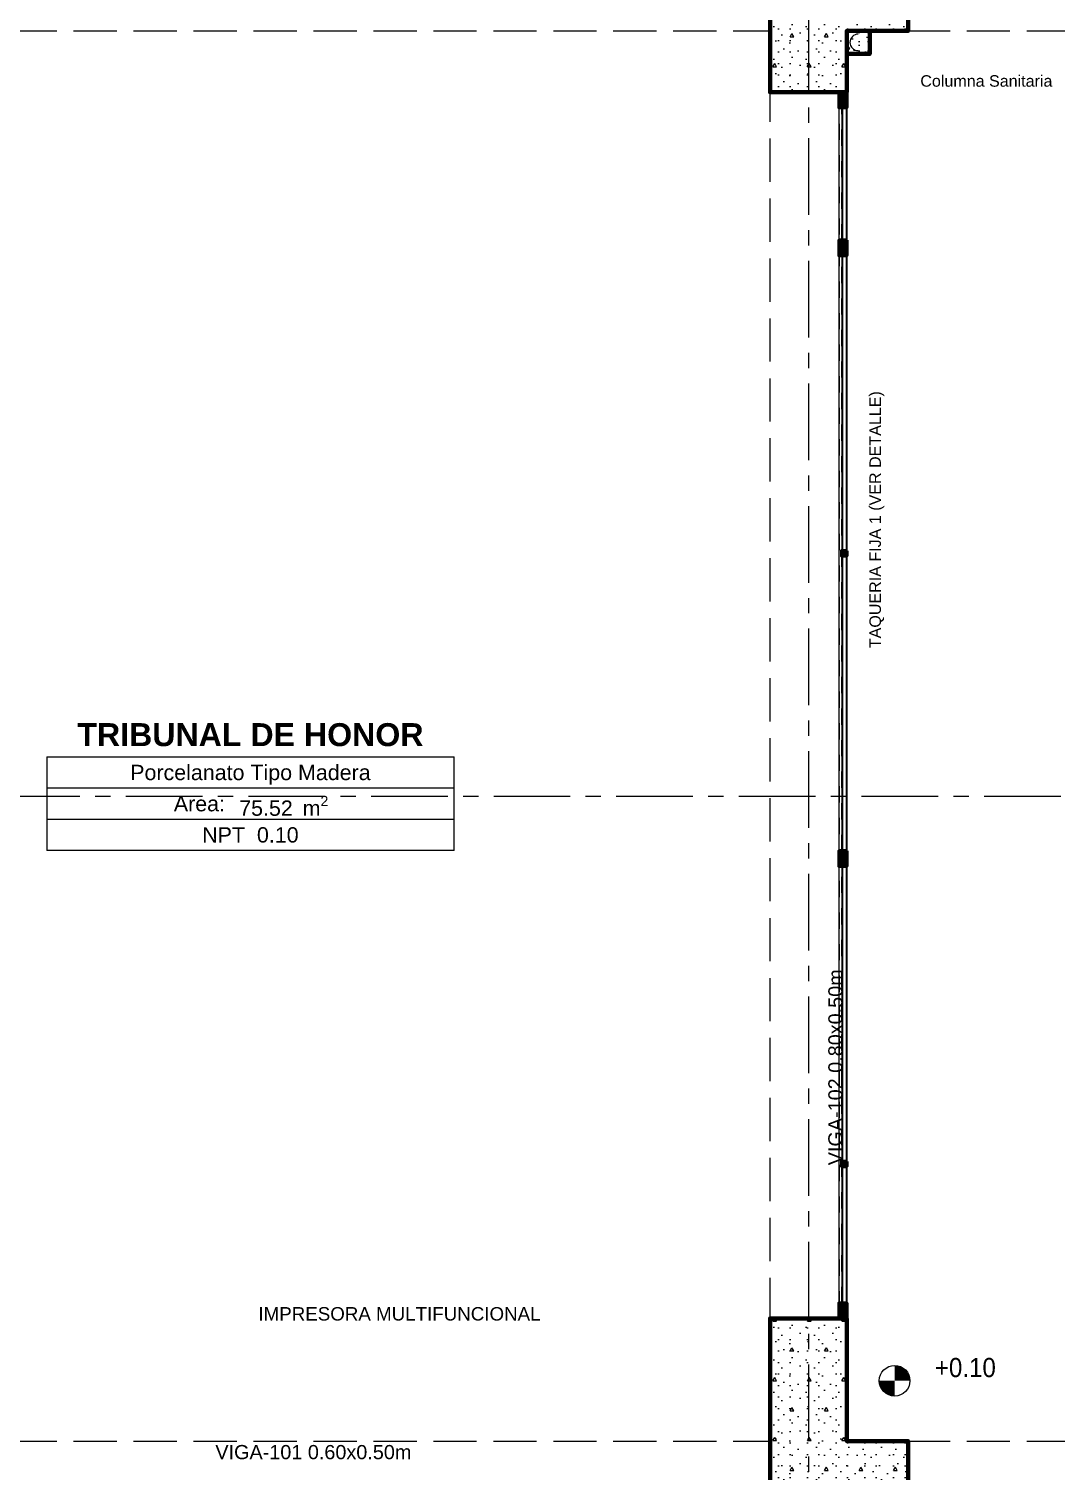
# Model space of a CAD drawing. Header units: inches. Extents: x 2704.1 to 2801.6, y 2415.6 to 2497.
# Drawn here: x 2724.09 to 2730.79, y 2455.39 to 2464.8 of the extents above; entities that cross this region are included whole.
import ezdxf

# ---------------------------------------------------------------- set-up
doc = ezdxf.new("R2010")
doc.units = ezdxf.units.IN
doc.set_wipeout_variables(frame=1)
for name, pattern in [('Hidden Line', [0.391222, 0.282222, -0.109]), ('Oculto', [0.15875, 0.105833, -0.052917]), ('Punto & Raya', [0.65, 0.5, -0.075, 0, -0.075]), ('Wipeout_Contour', [1, 0, -1])]:
    doc.linetypes.add(name, pattern=pattern)
for name, color, linetype in [('02 _ ARQ _ ALB _ Ejes Generales', 7, 'Continuous'), ('02 _ ARQ _ ZON _ Espacio.3D', 7, 'Continuous'), ('08 _ STR _ EXT _ 06 Columnas', 7, 'Continuous'), ('08 _ STR _ EXT _ 09 Vigas', 7, 'Continuous'), ('Acabado - Muros', 7, 'Continuous'), ('Estructura - Carga', 7, 'Continuous'), ('Marcador - Secciones', 251, 'Continuous'), ('MEP - HVAC', 7, 'Continuous'), ('Notas - Etiquetas', 251, 'Continuous')]:
    doc.layers.add(name, color=color, linetype=linetype)
doc.styles.add('Estilo_Generado_1', font='swisseb.ttf')
doc.styles.add('Estilo_Generado_4', font='swisse.ttf')
doc.styles.add('Estilo_Generado_7', font='swisse.ttf')
pattern_1 = [(0, (2712.85563, 2425.38577), (0, 0.3897114), [0.024375, -0.200625]), (0, (2712.96813, 2425.58063), (0, 0.3897114), [0.024375, -0.200625]), (60, (2712.85563, 2425.38577), (-0.3375, 0.1948557), [0.024375, -0.200625]), (60, (2713.08063, 2425.38577), (-0.3375, 0.1948557), [0.024375, -0.200625]), (120, (2712.88, 2425.38577), (0.3375, 0.1948557), [0.024375, -0.200625]), (120, (2713.105, 2425.38577), (0.3375, 0.1948557), [0.024375, -0.200625]), (0, (2712.85563, 2425.42327), (0, 0.075), [0, -0.075, 0, -0.1125]), (45, (2712.89313, 2425.42327), (-0.05303301, 0.05303301), [0, -0.05625, 0, -0.09375])]

msp = doc.modelspace()

# ---------------------------------------------------------------- hatches: boundary and pattern name
at = {"linetype": 'Continuous', "lineweight": 13, "true_color": 0x636466}
for points in [[(2729.7378, 2455.9792), (2729.8378, 2455.9792), (2729.8301, 2456.0174), (2729.8085, 2456.0499), (2729.776, 2456.0715), (2729.7378, 2456.0792)], [(2729.7378, 2455.9792), (2729.6378, 2455.9792), (2729.6454, 2455.9409), (2729.667, 2455.9085), (2729.6995, 2455.8868), (2729.7378, 2455.8792)]]:
    msp.add_hatch(color=251, dxfattribs=at).paths.add_polyline_path(points)
at = {"layer": '08 _ STR _ EXT _ 06 Columnas', "linetype": 'Continuous', "lineweight": 9}
h = msp.add_hatch(dxfattribs=at)
h.set_pattern_fill('HORMIGÓN_EN_MASA_0002', style=0, pattern_type=2)
h.set_pattern_definition(pattern_1)
h.paths.add_polyline_path([(2729.8255, 2465.2858), (2729.4255, 2465.2858), (2729.4255, 2465.5858), (2728.9255, 2465.5858), (2728.9255, 2464.3858), (2729.4255, 2464.3858), (2729.4255, 2464.7858), (2729.8255, 2464.7858)])
h = msp.add_hatch(dxfattribs=at)
h.set_pattern_fill('HORMIGÓN_EN_MASA_0002', style=0, pattern_type=2)
h.set_pattern_definition(pattern_1)
h.paths.add_polyline_path([(2729.8256, 2455.0858), (2729.8256, 2455.5857), (2729.4256, 2455.5858), (2729.4256, 2456.3859), (2728.9256, 2456.386), (2728.9256, 2455.0858)])
at = {"layer": 'Estructura - Carga', "linetype": 'Continuous', "lineweight": 13}
h = msp.add_hatch(dxfattribs=at)
h.set_pattern_fill('HORMIGÓN_ARMADO_0002', color=251, style=0, pattern_type=2)
h.set_pattern_definition([(0, (2712.85563, 2425.38577), (0, 0.3117692), [0.03, -0.15]), (0, (2712.94563, 2425.54166), (0, 0.3117692), [0.03, -0.15]), (60, (2712.85563, 2425.38577), (-0.27, 0.1558846), [0.03, -0.15]), (60, (2713.03563, 2425.38577), (-0.27, 0.1558846), [0.03, -0.15]), (120, (2712.88563, 2425.38577), (0.27, 0.1558846), [0.03, -0.15]), (120, (2713.06563, 2425.38577), (0.27, 0.1558846), [0.03, -0.15]), (0, (2712.85563, 2425.41577), (0, 0.06), [0, -0.06, 0, -0.09]), (45, (2712.88563, 2425.41577), (-0.04242641, 0.04242641), [0, -0.045, 0, -0.075])])
h.paths.add_polyline_path([(2729.4256, 2464.6358), (2729.5756, 2464.6358), (2729.5756, 2464.7858), (2729.4256, 2464.7858)])

# ---------------------------------------------------------------- linework, layer by layer
at = {"color": 251, "linetype": 'Continuous', "lineweight": 13, "true_color": 0x636466}
msp.add_circle((2729.7378, 2455.9792), 0.1, dxfattribs=at)
at = {"layer": '02 _ ARQ _ ALB _ Ejes Generales', "color": 251, "linetype": 'Punto & Raya', "lineweight": 13}
msp.add_line((2729.1756, 2471.2858), (2729.1756, 2427.4358), dxfattribs=at)
at = {"layer": '02 _ ARQ _ ZON _ Espacio.3D', "color": 252, "linetype": 'Continuous', "lineweight": 13}
for p, q in [((2724.2073, 2460.0494), (2724.2073, 2459.4387)), ((2724.2073, 2460.0494), (2726.8637, 2460.0494)), ((2726.8637, 2459.4387), (2726.8637, 2460.0494)), ((2726.8637, 2459.8458), (2724.2073, 2459.8458)), ((2724.2073, 2459.6422), (2726.8637, 2459.6422)), ((2726.8637, 2459.4387), (2724.2073, 2459.4387))]:
    msp.add_line(p, q, dxfattribs=at)
at = {"layer": '02 _ ARQ _ ZON _ Espacio.3D', "color": 254, "linetype": 'Continuous', "lineweight": 0, "flags": 128}
for points in [[(2721.1056, 2456.3389), (2722.4256, 2456.3389), (2722.4256, 2455.5858), (2722.9256, 2455.5858), (2722.9256, 2455.1358), (2728.9256, 2455.1358), (2728.9256, 2456.386), (2729.3756, 2456.386), (2729.3755, 2464.3858), (2728.9255, 2464.3858), (2728.9256, 2465.2858), (2722.8256, 2465.2858), (2722.8256, 2464.7858), (2722.4256, 2464.7858), (2722.4256, 2464.3858), (2721.9256, 2464.3858), (2721.9256, 2459.2058), (2721.1056, 2459.2058)], [(2729.4256, 2464.7858), (2729.4256, 2464.3858), (2729.4256, 2456.3859), (2729.4256, 2455.5857), (2729.8256, 2455.5857), (2729.8256, 2455.1358), (2735.9256, 2455.1358), (2735.9256, 2456.186), (2736.0506, 2456.186), (2736.0506, 2464.3858), (2735.9256, 2464.3858), (2735.9256, 2464.7858), (2735.5256, 2464.7858), (2735.5256, 2465.0358), (2729.8256, 2465.0358), (2729.8256, 2464.7858)]]:
    msp.add_lwpolyline(points, close=True, dxfattribs=at)
at = {"layer": '08 _ STR _ EXT _ 06 Columnas', "color": 7, "linetype": 'Continuous', "lineweight": 80, "flags": 128}
for points in [[(2729.8255, 2465.2858), (2729.4255, 2465.2858), (2729.4255, 2465.5858), (2728.9255, 2465.5858), (2728.9255, 2464.3858), (2729.4255, 2464.3858), (2729.4255, 2464.7858), (2729.8255, 2464.7858)], [(2729.8256, 2455.0858), (2728.9256, 2455.0858), (2728.9256, 2456.386), (2729.4256, 2456.3859), (2729.4256, 2455.5858), (2729.8256, 2455.5857)]]:
    msp.add_lwpolyline(points, close=True, dxfattribs=at)
at = {"layer": '08 _ STR _ EXT _ 09 Vigas', "color": 251, "linetype": 'Hidden Line', "lineweight": 13}
for p, q in [((2722.4256, 2464.7858), (2728.9256, 2464.7858)), ((2728.9256, 2455.5858), (2728.9256, 2464.7858)), ((2729.4256, 2464.7858), (2735.9256, 2464.7858)), ((2722.4256, 2455.5858), (2728.9256, 2455.5858)), ((2729.4256, 2455.5858), (2735.9256, 2455.5858))]:
    msp.add_line(p, q, dxfattribs=at)
at = {"layer": 'Acabado - Muros', "color": 251, "linetype": 'Oculto', "lineweight": 13, "flags": 128}
for points in [[(2729.3756, 2464.3858), (2729.4256, 2464.3858)], [(2729.4256, 2456.3859), (2729.4256, 2464.3858)], [(2729.3926, 2464.2858), (2729.3756, 2464.2858)], [(2729.3926, 2463.4194), (2729.3926, 2464.2858)], [(2729.3756, 2463.4194), (2729.3926, 2463.4194)], [(2729.3926, 2463.3194), (2729.3756, 2463.3194)], [(2729.3926, 2459.4359), (2729.3926, 2463.3194)], [(2729.3756, 2459.4359), (2729.3926, 2459.4359)], [(2729.3926, 2459.3359), (2729.3756, 2459.3359)], [(2729.3926, 2456.4859), (2729.3926, 2459.3359)], [(2729.3926, 2456.4859), (2729.3756, 2456.4859)], [(2729.3756, 2456.3859), (2729.4256, 2456.3859)]]:
    msp.add_lwpolyline(points, dxfattribs=at)
at = {"layer": 'Estructura - Carga', "color": 7, "linetype": 'Continuous', "lineweight": 80, "flags": 128}
msp.add_lwpolyline([(2729.4256, 2464.6358), (2729.5756, 2464.6358), (2729.5756, 2464.7858), (2729.4256, 2464.7858)], close=True, dxfattribs=at)
at = {"layer": 'MEP - HVAC', "color": 7, "linetype": 'Continuous', "lineweight": 13, "flags": 128}
msp.add_lwpolyline([(2729.5006, 2464.7648, 1), (2729.5006, 2464.6568)], format="xyb", dxfattribs=at)

# ---------------------------------------------------------------- texts
at = {"color": 251, "lineweight": 13, "true_color": 0x636466, "insert": (2730.0003, 2456.0009), "char_height": 0.125, "attachment_point": 7, "style": 'Estilo_Generado_4'}
msp.add_mtext('\\A1;{\\W0.900000x;\\pql;\\fSwis721 Ex BT|b0|i0|c0|p34;+0.10}', dxfattribs=at)
at = {"layer": '02 _ ARQ _ ZON _ Espacio.3D', "color": 252, "lineweight": 25, "attachment_point": 2}
for s, insert, char_height, style in [('\\A1;{\\pqc;\\pt0;\\fSwis721 Ex BT|b1|i0|c0|p34;TRIBUNAL DE HONOR}', (2725.5355, 2460.2693), 0.15, 'Estilo_Generado_1'), ('\\A1;{\\pqc;\\pt0;\\fSwis721 Ex BT|b0|i0|c238|p34;Porcelanato Tipo Madera}', (2725.5355, 2459.9976), 0.1, 'Estilo_Generado_7'), ('\\A1;{\\pqc;\\pt0;\\fSwis721 Ex BT|b0|i0|c238|p34;Area: }', (2725.2027, 2459.794), 0.1, 'Estilo_Generado_7'), ('\\A1;{\\pqc;\\pt0,0.3;\\fSwis721 Ex BT|b0|i0|c238|p34;75.52\\fSwis721 Ex BT|b0|i0|c238|p34;\\A1{\\H.66x;\\S^  ;}\\fSwis721 Ex BT|b0|i0|c238|p34; m\\fSwis721 Ex BT|b0|i0|c238|p34;\\A1{\\H.66x;\\S2^  ;}}', (2725.7531, 2459.794), 0.1, 'Estilo_Generado_7'), ('\\A1;{\\pqc;\\pt0;\\fSwis721 Ex BT|b0|i0|c238|p34;NPT  0.10}', (2725.5355, 2459.5905), 0.1, 'Estilo_Generado_7')]:
    msp.add_mtext(s, dxfattribs=dict(at, insert=insert, char_height=char_height, style=style))
at = {"layer": 'Notas - Etiquetas', "color": 8, "linetype": 'Continuous', "lineweight": 35, "attachment_point": 4, "style": 'Estilo_Generado_4'}
for s, insert, char_height in [('\\A1;{\\pql;\\fSwis721 Ex BT|b0|i0|c0|p34;Columna Sanitaria}', (2729.9053, 2464.4586), 0.075), ('\\A1;{\\pql;\\fSwis721 Ex BT|b0|i0|c0|p34;IMPRESORA MULTIFUNCIONAL}', (2725.5876, 2456.415), 0.0875)]:
    msp.add_mtext(s, dxfattribs=dict(at, insert=insert, char_height=char_height))
at = {"layer": 'Notas - Etiquetas', "color": 8, "linetype": 'Continuous', "lineweight": 13, "insert": (2729.6221, 2460.7584), "char_height": 0.075, "attachment_point": 4, "rotation": 90, "style": 'Estilo_Generado_4'}
msp.add_mtext('\\A1;{\\pql;\\fSwis721 Ex BT|b0|i0|c0|p34;TAQUERIA FIJA 1 (VER DETALLE)\\fSwis721 Ex BT|b0|i0|c0|p34; }', dxfattribs=at)
at = {"layer": 'Notas - Etiquetas', "color": 8, "linetype": 'Continuous', "lineweight": 13, "insert": (2725.3068, 2455.4659), "char_height": 0.0925, "attachment_point": 7, "style": 'Estilo_Generado_4'}
msp.add_mtext('\\A1;{\\pql;\\fSwis721 Ex BT|b0|i0|c0|p34;VIGA-101\\fSwis721 Ex BT|b0|i0|c0|p34; \\fSwis721 Ex BT|b0|i0|c0|p34;0.60\\fSwis721 Ex BT|b0|i0|c0|p34;x\\fSwis721 Ex BT|b0|i0|c0|p34;0.50\\fSwis721 Ex BT|b0|i0|c0|p34;m}', dxfattribs=at)

# ---------------------------------------------------------------- next in the draw order: wipeouts: each hides what was drawn before it
at = {"color": 254, "linetype": 'Wipeout_Contour', "lineweight": 0, "ltscale": 167.495504}
msp.add_wipeout([(2729.4006, 2464.2858), (2729.3926, 2464.2858), (2729.3926, 2463.4194), (2729.4006, 2463.4194)], dxfattribs=at).dxf.layer = 'Acabado - Muros'
at = {"color": 254, "linetype": 'Wipeout_Contour', "lineweight": 0, "ltscale": 162.012094}
msp.add_wipeout([(2729.4006, 2463.3194), (2729.3926, 2463.3194), (2729.3926, 2461.3939), (2729.4006, 2461.3939)], dxfattribs=at).dxf.layer = 'Acabado - Muros'
at = {"color": 254, "linetype": 'Wipeout_Contour', "lineweight": 0, "ltscale": 147.611423}
msp.add_wipeout([(2729.4006, 2459.3359), (2729.3926, 2459.3359), (2729.3926, 2457.4104), (2729.4006, 2457.4104)], dxfattribs=at).dxf.layer = 'Acabado - Muros'

# ---------------------------------------------------------------- next in the draw order: wipeouts: each hides what was drawn before it
at = {"color": 254, "linetype": 'Wipeout_Contour', "lineweight": 0, "ltscale": 167.537426}
msp.add_wipeout([(2729.4256, 2464.2858), (2729.4206, 2464.2858), (2729.4206, 2463.4194), (2729.4256, 2463.4194)], dxfattribs=at).dxf.layer = 'Acabado - Muros'
at = {"color": 254, "linetype": 'Wipeout_Contour', "lineweight": 0, "ltscale": 162.05544}
msp.add_wipeout([(2729.4256, 2463.3194), (2729.4206, 2463.3194), (2729.4206, 2461.3939), (2729.4256, 2461.3939)], dxfattribs=at).dxf.layer = 'Acabado - Muros'
at = {"color": 254, "linetype": 'Wipeout_Contour', "lineweight": 0, "ltscale": 147.659003}
msp.add_wipeout([(2729.4256, 2459.3359), (2729.4206, 2459.3359), (2729.4206, 2457.4104), (2729.4256, 2457.4104)], dxfattribs=at).dxf.layer = 'Acabado - Muros'

# ---------------------------------------------------------------- next in the draw order: linework, layer by layer
at = {"layer": 'Acabado - Muros', "color": 251, "linetype": 'Continuous', "lineweight": 13, "flags": 128}
for points in [[(2729.3926, 2464.2858), (2729.3926, 2463.4194)], [(2729.4256, 2464.2858), (2729.4256, 2463.4194)]]:
    msp.add_lwpolyline(points, dxfattribs=at)

# ---------------------------------------------------------------- next in the draw order: wipeouts: each hides what was drawn before it
at = {"color": 254, "linetype": 'Wipeout_Contour', "lineweight": 0, "ltscale": 154.895304}
msp.add_wipeout([(2729.4006, 2461.3609), (2729.3926, 2461.3609), (2729.3926, 2459.4359), (2729.4006, 2459.4359)], dxfattribs=at).dxf.layer = 'Acabado - Muros'
at = {"color": 254, "linetype": 'Wipeout_Contour', "lineweight": 0, "ltscale": 142.483944}
msp.add_wipeout([(2729.4006, 2457.3774), (2729.3926, 2457.3774), (2729.3926, 2456.4859), (2729.4006, 2456.4859)], dxfattribs=at).dxf.layer = 'Acabado - Muros'

# ---------------------------------------------------------------- next in the draw order: wipeouts: each hides what was drawn before it
at = {"color": 254, "linetype": 'Wipeout_Contour', "lineweight": 0, "ltscale": 167.51753}
msp.add_wipeout([(2729.4206, 2463.4194), (2729.4206, 2464.2858), (2729.4006, 2464.2858), (2729.4006, 2463.4194)], dxfattribs=at).dxf.layer = 'Acabado - Muros'
at = {"color": 254, "linetype": 'Wipeout_Contour', "lineweight": 0, "ltscale": 154.940645}
msp.add_wipeout([(2729.4256, 2461.3609), (2729.4206, 2461.3609), (2729.4206, 2459.4359), (2729.4256, 2459.4359)], dxfattribs=at).dxf.layer = 'Acabado - Muros'
at = {"color": 254, "linetype": 'Wipeout_Contour', "lineweight": 0, "ltscale": 142.533228}
msp.add_wipeout([(2729.4256, 2457.3774), (2729.4206, 2457.3774), (2729.4206, 2456.4859), (2729.4256, 2456.4859)], dxfattribs=at).dxf.layer = 'Acabado - Muros'

# ---------------------------------------------------------------- next in the draw order: hatches: boundary and pattern name
at = {"layer": 'Acabado - Muros', "linetype": 'Continuous', "lineweight": 0}
msp.add_hatch(color=254, dxfattribs=at).paths.add_polyline_path([(2729.4256, 2464.3858), (2729.3756, 2464.3858), (2729.3756, 2464.2858), (2729.4256, 2464.2858)])

# ---------------------------------------------------------------- next in the draw order: linework, layer by layer
at = {"layer": 'Acabado - Muros', "color": 7, "linetype": 'Continuous', "lineweight": 60, "flags": 128}
msp.add_lwpolyline([(2729.4256, 2464.3858), (2729.4256, 2464.2858), (2729.3756, 2464.2858), (2729.3756, 2464.3858)], close=True, dxfattribs=at)
at = {"layer": 'Acabado - Muros', "color": 7, "linetype": 'Continuous', "lineweight": 13, "flags": 128}
msp.add_lwpolyline([(2729.4206, 2463.4194), (2729.4006, 2463.4194), (2729.4006, 2464.2858), (2729.4206, 2464.2858)], close=True, dxfattribs=at)
at = {"layer": 'Acabado - Muros', "color": 251, "linetype": 'Continuous', "lineweight": 13, "flags": 128}
for points in [[(2729.3926, 2463.3194), (2729.3926, 2461.3939)], [(2729.4256, 2463.3194), (2729.4256, 2461.3939)], [(2729.3926, 2461.3609), (2729.3926, 2459.4359)], [(2729.4256, 2461.3609), (2729.4256, 2459.4359)], [(2729.3926, 2459.3359), (2729.3926, 2457.4104)], [(2729.4256, 2459.3359), (2729.4256, 2457.4104)], [(2729.3926, 2457.3774), (2729.3926, 2456.4859)], [(2729.4256, 2457.3774), (2729.4256, 2456.4859)]]:
    msp.add_lwpolyline(points, dxfattribs=at)

# ---------------------------------------------------------------- next in the draw order: wipeouts: each hides what was drawn before it
at = {"color": 254, "linetype": 'Wipeout_Contour', "lineweight": 0, "ltscale": 162.034865}
msp.add_wipeout([(2729.4206, 2461.3939), (2729.4206, 2463.3194), (2729.4006, 2463.3194), (2729.4006, 2461.3939)], dxfattribs=at).dxf.layer = 'Acabado - Muros'
at = {"color": 254, "linetype": 'Wipeout_Contour', "lineweight": 0, "ltscale": 142.50982}
msp.add_wipeout([(2729.4206, 2456.4859), (2729.4206, 2457.3774), (2729.4006, 2457.3774), (2729.4006, 2456.4859)], dxfattribs=at).dxf.layer = 'Acabado - Muros'

# ---------------------------------------------------------------- next in the draw order: hatches: boundary and pattern name
at = {"layer": 'Acabado - Muros', "linetype": 'Continuous', "lineweight": 0}
for points in [[(2729.4256, 2463.4194), (2729.3756, 2463.4194), (2729.3756, 2463.3194), (2729.4256, 2463.3194)], [(2729.4256, 2456.3859), (2729.4256, 2456.4859), (2729.3756, 2456.4859), (2729.3756, 2456.3859)]]:
    msp.add_hatch(color=254, dxfattribs=at).paths.add_polyline_path(points)

# ---------------------------------------------------------------- next in the draw order: linework, layer by layer
at = {"layer": 'Acabado - Muros', "color": 7, "linetype": 'Continuous', "lineweight": 60, "flags": 128}
for points in [[(2729.4256, 2463.4194), (2729.4256, 2463.3194), (2729.3756, 2463.3194), (2729.3756, 2463.4194)], [(2729.4256, 2456.3859), (2729.4256, 2456.4859), (2729.3756, 2456.4859), (2729.3756, 2456.3859)]]:
    msp.add_lwpolyline(points, close=True, dxfattribs=at)
at = {"layer": 'Acabado - Muros', "color": 7, "linetype": 'Continuous', "lineweight": 13, "flags": 128}
for points in [[(2729.4206, 2461.3939), (2729.4006, 2461.3939), (2729.4006, 2463.3194), (2729.4206, 2463.3194)], [(2729.4206, 2456.4859), (2729.4006, 2456.4859), (2729.4006, 2457.3774), (2729.4206, 2457.3774)]]:
    msp.add_lwpolyline(points, close=True, dxfattribs=at)

# ---------------------------------------------------------------- next in the draw order: wipeouts: each hides what was drawn before it
at = {"color": 254, "linetype": 'Wipeout_Contour', "lineweight": 0, "ltscale": 154.919118}
msp.add_wipeout([(2729.4206, 2459.4359), (2729.4206, 2461.3609), (2729.4006, 2461.3609), (2729.4006, 2459.4359)], dxfattribs=at).dxf.layer = 'Acabado - Muros'
at = {"color": 254, "linetype": 'Wipeout_Contour', "lineweight": 0, "ltscale": 147.636408}
msp.add_wipeout([(2729.4206, 2457.4104), (2729.4206, 2459.3359), (2729.4006, 2459.3359), (2729.4006, 2457.4104)], dxfattribs=at).dxf.layer = 'Acabado - Muros'

# ---------------------------------------------------------------- next in the draw order: hatches: boundary and pattern name
at = {"layer": 'Acabado - Muros', "linetype": 'Continuous', "lineweight": 0}
for points in [[(2729.4256, 2461.3939), (2729.3926, 2461.3939), (2729.3926, 2461.3609), (2729.4256, 2461.3609)], [(2729.4256, 2459.4359), (2729.3756, 2459.4359), (2729.3756, 2459.3359), (2729.4256, 2459.3359)], [(2729.4256, 2457.4104), (2729.3926, 2457.4104), (2729.3926, 2457.3774), (2729.4256, 2457.3774)]]:
    msp.add_hatch(color=254, dxfattribs=at).paths.add_polyline_path(points)

# ---------------------------------------------------------------- next in the draw order: linework, layer by layer
at = {"layer": '08 _ STR _ EXT _ 09 Vigas', "color": 251, "linetype": 'Hidden Line', "lineweight": 13}
msp.add_line((2729.4256, 2455.5858), (2729.4256, 2464.7858), dxfattribs=at)
at = {"layer": 'Acabado - Muros', "color": 251, "linetype": 'Oculto', "lineweight": 13}
msp.add_line((2729.3756, 2464.3858), (2729.3756, 2456.3859), dxfattribs=at)
at = {"layer": 'Acabado - Muros', "color": 7, "linetype": 'Continuous', "lineweight": 60, "flags": 128}
for points in [[(2729.4256, 2461.3939), (2729.4256, 2461.3609), (2729.3926, 2461.3609), (2729.3926, 2461.3939)], [(2729.4256, 2459.4359), (2729.4256, 2459.3359), (2729.3756, 2459.3359), (2729.3756, 2459.4359)], [(2729.4256, 2457.4104), (2729.4256, 2457.3774), (2729.3926, 2457.3774), (2729.3926, 2457.4104)]]:
    msp.add_lwpolyline(points, close=True, dxfattribs=at)
at = {"layer": 'Acabado - Muros', "color": 7, "linetype": 'Continuous', "lineweight": 13, "flags": 128}
for points in [[(2729.4206, 2459.4359), (2729.4006, 2459.4359), (2729.4006, 2461.3609), (2729.4206, 2461.3609)], [(2729.4206, 2457.4104), (2729.4006, 2457.4104), (2729.4006, 2459.3359), (2729.4206, 2459.3359)]]:
    msp.add_lwpolyline(points, close=True, dxfattribs=at)
at = {"layer": 'Marcador - Secciones', "color": 251, "linetype": 'Punto & Raya', "lineweight": 13}
msp.add_line((2717.5223, 2459.7925), (2768.7959, 2459.7925), dxfattribs=at)

# ---------------------------------------------------------------- next in the draw order: texts
at = {"layer": 'Notas - Etiquetas', "color": 8, "linetype": 'Continuous', "lineweight": 13, "insert": (2729.399, 2457.3848), "char_height": 0.0925, "attachment_point": 7, "rotation": 90, "style": 'Estilo_Generado_4'}
msp.add_mtext('\\A1;{\\pql;\\fSwis721 Ex BT|b0|i0|c0|p34;VIGA-102\\fSwis721 Ex BT|b0|i0|c0|p34; \\fSwis721 Ex BT|b0|i0|c0|p34;0.80\\fSwis721 Ex BT|b0|i0|c0|p34;x\\fSwis721 Ex BT|b0|i0|c0|p34;0.50\\fSwis721 Ex BT|b0|i0|c0|p34;m}', dxfattribs=at)

doc.saveas('drawing.dxf')
